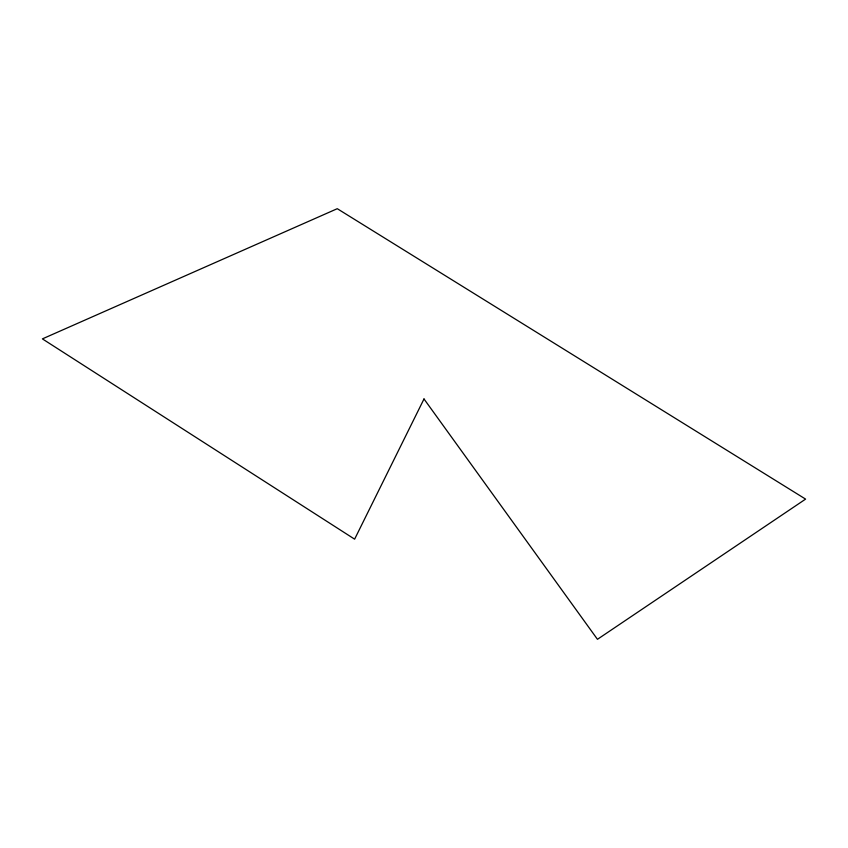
<?xml version="1.0" encoding="UTF-8"?>
<svg xmlns="http://www.w3.org/2000/svg" width="848" height="848" viewBox="0 0 848 848"><rect width="100%" height="100%" fill="white"/><g stroke="black" fill="none" stroke-linecap="round" stroke-linejoin="round"><path stroke-width="1.27" d="M424 398.963L354.623 539.169L42.4 338.882L337.271 208.693L805.6 499.112L597.458 639.307L424 398.963"/></g></svg>
